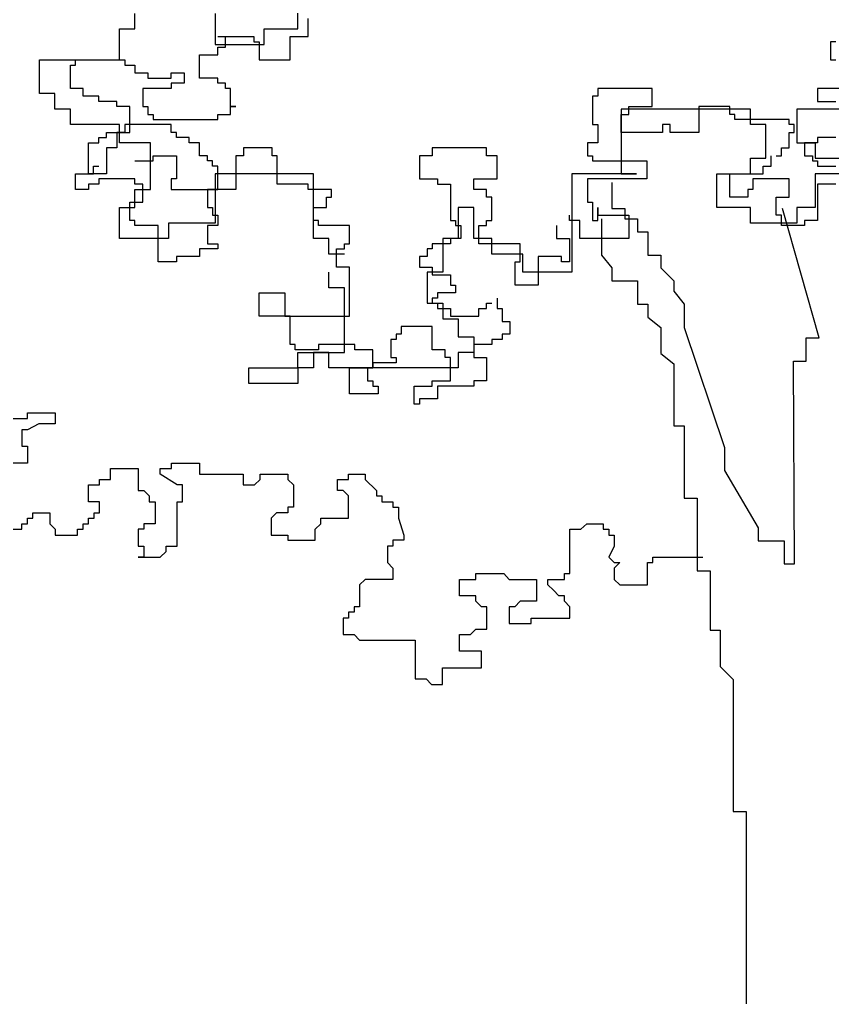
# Model space of a CAD drawing. Header units: millimetres. Extents: x 959 to 1071, y -109 to -6.
# Drawn here: x 1026.989 to 1027.857, y -77.635 to -76.591 of the extents above; entities that cross this region are included whole.
import ezdxf

# ---------------------------------------------------------------- set-up
doc = ezdxf.new("R2010")
doc.units = ezdxf.units.MM
doc.layers.add('muebless', color=90, linetype='Continuous')

# ---------------------------------------------------------------- blocks, each defined once
blk = doc.blocks.new('Arbfron2')
for points in [[(-0.5697, 2.0092), (-0.5863, 2.0092), (-0.5863, 2.0092), (-0.5863, 2.0257), (-0.5863, 2.0257), (-0.6028, 2.0257), (-0.6028, 2.0257), (-0.6028, 2.0423), (-0.6028, 2.0423), (-0.6028, 2.0589), (-0.6028, 2.0589), (-0.6028, 2.0782), (-0.6028, 2.0782), (-0.6028, 2.0948), (-0.6028, 2.0948), (-0.6194, 2.0948), (-0.6194, 2.0948), (-0.6387, 2.0948), (-0.6387, 2.0948), (-0.6553, 2.0948), (-0.6553, 2.0948), (-0.6718, 2.0948), (-0.6718, 2.0948), (-0.6884, 2.0948), (-0.6884, 2.0948), (-0.7077, 2.0948), (-0.7077, 2.0948), (-0.7077, 2.0782), (-0.7077, 2.0782), (-0.7077, 2.0589), (-0.7077, 2.0589), (-0.7077, 2.0423), (-0.7077, 2.0423), (-0.7243, 2.0423), (-0.7243, 2.0423), (-0.7408, 2.0423), (-0.7408, 2.0423), (-0.7574, 2.0423), (-0.7574, 2.0423), (-0.7574, 2.0257), (-0.7574, 2.0257), (-0.7767, 2.0257), (-0.7767, 2.0257), (-0.7933, 2.0257), (-0.7933, 2.0257), (-0.8099, 2.0257), (-0.8099, 2.0257), (-0.8099, 2.0423), (-0.8099, 2.0423), (-0.8099, 2.0589), (-0.8099, 2.0589), (-0.7933, 2.0589), (-0.7933, 2.0589), (-0.7933, 2.0782), (-0.7933, 2.0782), (-0.7767, 2.0782), (-0.7767, 2.0782), (-0.7767, 2.0948), (-0.7767, 2.0948), (-0.7767, 2.1114), (-0.7767, 2.1114), (-0.7767, 2.1279), (-0.7767, 2.1279), (-0.7933, 2.1279), (-0.7933, 2.1279), (-0.8099, 2.1279), (-0.8099, 2.1279), (-0.8099, 2.1473), (-0.8099, 2.1473), (-0.8264, 2.1473), (-0.8264, 2.1473), (-0.8457, 2.1473), (-0.8457, 2.1473), (-0.8623, 2.1473), (-0.8623, 2.1473), (-0.8623, 2.1638), (-0.8623, 2.1638), (-0.8789, 2.1638), (-0.8789, 2.1638), (-0.8789, 2.1804), (-0.8954, 2.1804), (-0.8954, 2.197), (-0.8954, 2.197), (-0.8954, 2.2163), (-0.8954, 2.2163), (-0.8789, 2.2163), (-0.8789, 2.2163), (-0.8623, 2.2163), (-0.8623, 2.2163), (-0.8457, 2.2163), (-0.8457, 2.2163), (-0.8264, 2.2163), (-0.8264, 2.2163), (-0.8099, 2.2163), (-0.8099, 2.2163), (-0.8099, 2.2329), (-0.8099, 2.2329), (-0.8099, 2.2495), (-0.8099, 2.2495), (-0.7933, 2.2495), (-0.7933, 2.2495), (-0.7933, 2.266)], [(-0.7077, 2.266), (-0.7077, 2.2495), (-0.7077, 2.2495), (-0.7077, 2.2329), (-0.7077, 2.2329), (-0.6884, 2.2329), (-0.6884, 2.2329), (-0.6718, 2.2329), (-0.6718, 2.2329), (-0.6553, 2.2329), (-0.6553, 2.2329), (-0.6553, 2.2495), (-0.6553, 2.2495), (-0.6387, 2.2495), (-0.6387, 2.2495), (-0.6194, 2.2495), (-0.6194, 2.2854)], [(-0.705, 2.2412), (-0.6967, 2.2412), (-0.6967, 2.2412), (-0.6718, 2.2412), (-0.6718, 2.2412), (-0.6663, 2.2412), (-0.6663, 2.2412), (-0.6663, 2.2357), (-0.6663, 2.2357), (-0.6608, 2.2357), (-0.6608, 2.2357), (-0.6608, 2.2301), (-0.6608, 2.2301), (-0.6608, 2.2218), (-0.6608, 2.2218), (-0.6608, 2.2163), (-0.6608, 2.2163), (-0.6525, 2.2163), (-0.6525, 2.2163), (-0.647, 2.2163), (-0.647, 2.2163), (-0.6415, 2.2163), (-0.6415, 2.2163), (-0.6332, 2.2163), (-0.6332, 2.2163), (-0.6277, 2.2163), (-0.6277, 2.2163), (-0.6277, 2.2218), (-0.6277, 2.2218), (-0.6277, 2.2301), (-0.6277, 2.2301), (-0.6277, 2.2357), (-0.6277, 2.2357), (-0.6277, 2.2412), (-0.6277, 2.2412), (-0.6222, 2.2412), (-0.6222, 2.2412), (-0.6166, 2.2412), (-0.6166, 2.2412), (-0.6083, 2.2412), (-0.6083, 2.2412), (-0.6083, 2.2467), (-0.6083, 2.2467), (-0.6083, 2.255), (-0.6083, 2.255), (-0.6083, 2.2605)], [(-0.6856, 2.1666), (-0.6912, 2.1666), (-0.6912, 2.1666), (-0.6912, 2.1721), (-0.6912, 2.1721), (-0.6912, 2.1776), (-0.6912, 2.1776), (-0.6912, 2.1859), (-0.6912, 2.1859), (-0.6967, 2.1859), (-0.6967, 2.1859), (-0.6967, 2.1915), (-0.6967, 2.1915), (-0.705, 2.1915), (-0.705, 2.1915), (-0.705, 2.197), (-0.705, 2.197), (-0.7105, 2.197), (-0.7105, 2.197), (-0.716, 2.197), (-0.716, 2.197), (-0.7243, 2.197), (-0.7243, 2.197), (-0.7243, 2.2025), (-0.7243, 2.2025), (-0.7243, 2.2108), (-0.7243, 2.2108), (-0.7243, 2.2163), (-0.7243, 2.2163), (-0.7243, 2.2218), (-0.7243, 2.2218), (-0.716, 2.2218), (-0.716, 2.2218), (-0.7105, 2.2218), (-0.7105, 2.2218), (-0.705, 2.2218), (-0.705, 2.2218), (-0.705, 2.2301), (-0.705, 2.2301), (-0.6967, 2.2301), (-0.6967, 2.2301), (-0.6967, 2.2357), (-0.6967, 2.2357), (-0.6967, 2.2412), (-0.6967, 2.2412)], [(-0.0452, 2.2357), (-0.0507, 2.2357), (-0.0507, 2.2357), (-0.0507, 2.2301), (-0.0507, 2.2301), (-0.0507, 2.2218), (-0.0507, 2.2218), (-0.0507, 2.2163), (-0.0452, 2.2163)], [(-0.0397, 2.1859), (-0.0507, 2.1859), (-0.0507, 2.1859), (-0.059, 2.1859), (-0.059, 2.1859), (-0.0646, 2.1859), (-0.0646, 2.1859), (-0.0646, 2.1776), (-0.0646, 2.1776), (-0.0646, 2.1721), (-0.0646, 2.1721), (-0.059, 2.1721), (-0.059, 2.1721), (-0.0507, 2.1721), (-0.0507, 2.1721), (-0.0452, 2.1721)], [(-0.0452, 2.1335), (-0.0507, 2.1335), (-0.0507, 2.1335), (-0.059, 2.1335), (-0.059, 2.1335), (-0.0646, 2.1335), (-0.0646, 2.1335), (-0.0646, 2.1279), (-0.0784, 2.1279), (-0.0784, 2.1279), (-0.0784, 2.1224), (-0.0784, 2.1224), (-0.0784, 2.1141), (-0.0784, 2.1141), (-0.0701, 2.1141), (-0.0701, 2.1086), (-0.0646, 2.1086), (-0.0646, 2.1086), (-0.0646, 2.1031), (-0.0646, 2.1031), (-0.059, 2.1031), (-0.059, 2.1031), (-0.0507, 2.1031), (-0.0507, 2.1031), (-0.0452, 2.1031)], [(-0.0452, 2.0837), (-0.0507, 2.0837), (-0.0507, 2.0837), (-0.0646, 2.0837), (-0.0646, 2.0589), (-0.0646, 2.0589), (-0.0646, 2.0506), (-0.0646, 2.0506), (-0.0646, 2.0451), (-0.0646, 2.0451), (-0.0701, 2.0451), (-0.0701, 2.0451), (-0.0784, 2.0451), (-0.0784, 2.0451), (-0.0784, 2.0395), (-0.0894, 2.0395), (-0.0894, 2.0395), (-0.0949, 2.0395), (-0.0949, 2.0395), (-0.1032, 2.0395), (-0.1032, 2.0395), (-0.1032, 2.0451), (-0.1032, 2.0451), (-0.1032, 2.0506), (-0.1032, 2.0506), (-0.1087, 2.0506), (-0.1087, 2.0506), (-0.1087, 2.0589), (-0.1087, 2.0589), (-0.1087, 2.0644), (-0.1087, 2.0644), (-0.1087, 2.0699), (-0.1087, 2.0699), (-0.1032, 2.0699), (-0.1032, 2.0699), (-0.0949, 2.0699), (-0.0949, 2.0699), (-0.0949, 2.0782), (-0.0949, 2.0782), (-0.0949, 2.0837), (-0.0949, 2.0837), (-0.0949, 2.0893), (-0.0949, 2.0893), (-0.1032, 2.0893), (-0.1032, 2.0893), (-0.1087, 2.0893), (-0.1087, 2.0893), (-0.1142, 2.0893), (-0.1142, 2.0893), (-0.1225, 2.0893), (-0.1225, 2.0893), (-0.128, 2.0893), (-0.128, 2.0893), (-0.1336, 2.0893), (-0.1336, 2.0893), (-0.1336, 2.0837), (-0.1336, 2.0837), (-0.1336, 2.0782), (-0.1336, 2.0782), (-0.1391, 2.0782), (-0.1391, 2.0782), (-0.1391, 2.0699), (-0.1391, 2.0699), (-0.1474, 2.0699), (-0.1474, 2.0699), (-0.1529, 2.0699), (-0.1529, 2.0699), (-0.1584, 2.0699), (-0.1584, 2.0699), (-0.1584, 2.0782), (-0.1584, 2.0782), (-0.1584, 2.0837), (-0.1584, 2.0837), (-0.1584, 2.0893), (-0.1584, 2.0893), (-0.1584, 2.0948), (-0.1584, 2.0948), (-0.1529, 2.0948), (-0.1529, 2.0948), (-0.1474, 2.0948), (-0.1474, 2.0948), (-0.1391, 2.0948), (-0.1391, 2.0948), (-0.1336, 2.0948), (-0.1336, 2.0948), (-0.1225, 2.0948), (-0.1225, 2.0948), (-0.1225, 2.1031), (-0.1225, 2.1031), (-0.1142, 2.1031), (-0.1142, 2.1141), (-0.1142, 2.1141)], [(-0.7933, 2.1086), (-0.785, 2.1086), (-0.785, 2.1086), (-0.7795, 2.1086), (-0.7795, 2.1086), (-0.774, 2.1086), (-0.774, 2.1086), (-0.774, 2.1141), (-0.774, 2.1141), (-0.7685, 2.1141), (-0.7685, 2.1141), (-0.7602, 2.1141), (-0.7602, 2.1141), (-0.7547, 2.1141), (-0.7547, 2.1141), (-0.7491, 2.1141), (-0.7491, 2.1141), (-0.7491, 2.1086), (-0.7491, 2.1086), (-0.7491, 2.1031), (-0.7491, 2.1031), (-0.7491, 2.0948), (-0.7491, 2.0948), (-0.7491, 2.0893), (-0.7491, 2.0893), (-0.7547, 2.0893), (-0.7547, 2.0893), (-0.7547, 2.0837), (-0.7547, 2.0837), (-0.7547, 2.0782), (-0.7547, 2.0782), (-0.7491, 2.0782), (-0.7491, 2.0782), (-0.7408, 2.0782), (-0.7408, 2.0782), (-0.7353, 2.0782), (-0.7353, 2.0782), (-0.7298, 2.0782), (-0.7298, 2.0782), (-0.7243, 2.0782), (-0.7243, 2.0782), (-0.716, 2.0782), (-0.716, 2.0782), (-0.7105, 2.0782), (-0.7105, 2.0782), (-0.705, 2.0782), (-0.705, 2.0782), (-0.705, 2.0837), (-0.705, 2.0837), (-0.705, 2.0893), (-0.705, 2.0893), (-0.705, 2.0948), (-0.705, 2.0948), (-0.705, 2.1031), (-0.705, 2.1031), (-0.7105, 2.1031), (-0.7105, 2.1031), (-0.7105, 2.1086), (-0.716, 2.1086), (-0.716, 2.1141), (-0.716, 2.1141), (-0.7243, 2.1141), (-0.7243, 2.1141), (-0.7243, 2.1224), (-0.7243, 2.1224), (-0.7243, 2.1279), (-0.7353, 2.1279), (-0.7353, 2.1279), (-0.7353, 2.1335), (-0.7353, 2.1335), (-0.7408, 2.1335), (-0.7408, 2.1335), (-0.7491, 2.1335), (-0.7491, 2.1335), (-0.7491, 2.139), (-0.7491, 2.139), (-0.7547, 2.139), (-0.7547, 2.139), (-0.7547, 2.1473), (-0.7685, 2.1473), (-0.7685, 2.1473), (-0.774, 2.1473), (-0.774, 2.1473), (-0.7795, 2.1473), (-0.7795, 2.1473), (-0.785, 2.1473), (-0.785, 2.1473), (-0.7933, 2.1473), (-0.7933, 2.1473), (-0.7988, 2.1473), (-0.7988, 2.1473), (-0.8043, 2.1473), (-0.8043, 2.1473), (-0.8043, 2.139), (-0.8126, 2.139), (-0.8126, 2.1224), (-0.8237, 2.1224), (-0.8237, 2.1141), (-0.8237, 2.1141), (-0.8237, 2.1086), (-0.8237, 2.1086), (-0.8237, 2.1031), (-0.8237, 2.1031), (-0.8237, 2.0948), (-0.8237, 2.0948), (-0.8319, 2.0948), (-0.8319, 2.0948), (-0.8375, 2.0948), (-0.8375, 2.0948), (-0.843, 2.0948), (-0.843, 2.0948), (-0.843, 2.1031), (-0.843, 2.1031), (-0.843, 2.1086), (-0.843, 2.1086), (-0.843, 2.1141), (-0.843, 2.1141), (-0.843, 2.1224), (-0.843, 2.1224), (-0.843, 2.1279), (-0.843, 2.1279), (-0.8319, 2.1279), (-0.8319, 2.1335), (-0.8237, 2.1335), (-0.8237, 2.139), (-0.8126, 2.139), (-0.8126, 2.139), (-0.8043, 2.139), (-0.8043, 2.139), (-0.7988, 2.139), (-0.7988, 2.139), (-0.7988, 2.1473), (-0.7988, 2.1473), (-0.7988, 2.1528), (-0.7988, 2.1528), (-0.7988, 2.1583), (-0.7988, 2.1583), (-0.7988, 2.1666), (-0.8126, 2.1666), (-0.8126, 2.1666), (-0.8126, 2.1721), (-0.8126, 2.1721), (-0.8181, 2.1721), (-0.8181, 2.1721), (-0.8237, 2.1721), (-0.8237, 2.1721), (-0.8319, 2.1721), (-0.8319, 2.1776), (-0.843, 2.1776), (-0.843, 2.1776), (-0.8485, 2.1776), (-0.8485, 2.1776), (-0.8485, 2.1859), (-0.8623, 2.1859), (-0.8623, 2.1859), (-0.8623, 2.1915), (-0.8623, 2.1915), (-0.8623, 2.197), (-0.8623, 2.197), (-0.8623, 2.2025), (-0.8623, 2.2025), (-0.8623, 2.2108), (-0.8623, 2.2108), (-0.8568, 2.2108), (-0.8568, 2.2108), (-0.8568, 2.2163), (-0.8568, 2.2163), (-0.8485, 2.2163), (-0.8485, 2.2163), (-0.843, 2.2163), (-0.843, 2.2163), (-0.8375, 2.2163), (-0.8375, 2.2163), (-0.8319, 2.2163), (-0.8319, 2.2163), (-0.8237, 2.2163), (-0.8237, 2.2163), (-0.8181, 2.2163), (-0.8181, 2.2163), (-0.8126, 2.2163), (-0.8126, 2.2163), (-0.8043, 2.2163), (-0.8043, 2.2163), (-0.8043, 2.2108), (-0.8043, 2.2108), (-0.7933, 2.2108), (-0.7933, 2.2108), (-0.7933, 2.2025), (-0.7795, 2.2025), (-0.7795, 2.2025), (-0.7795, 2.197), (-0.7795, 2.197), (-0.774, 2.197), (-0.774, 2.197), (-0.7685, 2.197), (-0.7685, 2.197), (-0.7602, 2.197), (-0.7602, 2.197), (-0.7547, 2.197), (-0.7547, 2.197), (-0.7547, 2.2025), (-0.7547, 2.2025), (-0.7491, 2.2025), (-0.7491, 2.2025), (-0.7408, 2.2025), (-0.7408, 2.2025), (-0.7408, 2.197), (-0.7408, 2.197), (-0.7408, 2.1915), (-0.7408, 2.1915), (-0.7491, 2.1915), (-0.7491, 2.1915), (-0.7547, 2.1915), (-0.7547, 2.1915), (-0.7547, 2.1859), (-0.7547, 2.1859), (-0.7602, 2.1859), (-0.7602, 2.1859), (-0.7685, 2.1859), (-0.7685, 2.1859), (-0.774, 2.1859), (-0.774, 2.1859), (-0.7795, 2.1859), (-0.7795, 2.1859), (-0.785, 2.1859), (-0.785, 2.1859), (-0.785, 2.1776), (-0.785, 2.1776), (-0.785, 2.1721), (-0.785, 2.1721), (-0.785, 2.1666), (-0.785, 2.1666), (-0.7795, 2.1666), (-0.7795, 2.1666), (-0.7795, 2.1583), (-0.774, 2.1583), (-0.774, 2.1528), (-0.7602, 2.1528), (-0.7602, 2.1528), (-0.7547, 2.1528), (-0.7547, 2.1528), (-0.7408, 2.1528), (-0.7408, 2.1528), (-0.716, 2.1528), (-0.716, 2.1528), (-0.705, 2.1528), (-0.705, 2.1583), (-0.6912, 2.1583), (-0.6912, 2.1666), (-0.6856, 2.1666), (-0.6856, 2.1666)], [(-0.1087, 2.1141), (-0.1032, 2.1141), (-0.1032, 2.1141), (-0.1032, 2.1224), (-0.0949, 2.1224), (-0.0949, 2.139), (-0.0894, 2.139), (-0.0894, 2.1473), (-0.0894, 2.1473), (-0.0949, 2.1473), (-0.0949, 2.1473), (-0.0949, 2.1528), (-0.0949, 2.1528), (-0.1032, 2.1528), (-0.1032, 2.1528), (-0.1142, 2.1528), (-0.1142, 2.1528), (-0.1225, 2.1528), (-0.1225, 2.1528), (-0.128, 2.1528), (-0.128, 2.1528), (-0.1336, 2.1528), (-0.1336, 2.1528), (-0.1391, 2.1528), (-0.1391, 2.1528), (-0.1474, 2.1528), (-0.1474, 2.1528), (-0.1529, 2.1528), (-0.1529, 2.1528), (-0.1529, 2.1583), (-0.1529, 2.1583), (-0.1584, 2.1583), (-0.1584, 2.1583), (-0.1584, 2.1666), (-0.1584, 2.1666), (-0.1667, 2.1666), (-0.1667, 2.1666), (-0.1722, 2.1666), (-0.1722, 2.1666), (-0.1777, 2.1666), (-0.1777, 2.1666), (-0.186, 2.1666), (-0.186, 2.1666), (-0.1915, 2.1666), (-0.1915, 2.1666), (-0.1915, 2.1583), (-0.1915, 2.1583), (-0.1915, 2.1528), (-0.1915, 2.1528), (-0.1915, 2.1473), (-0.1915, 2.1473), (-0.1915, 2.139), (-0.1915, 2.139), (-0.197, 2.139), (-0.197, 2.139), (-0.2026, 2.139), (-0.2026, 2.139), (-0.2109, 2.139), (-0.2109, 2.139), (-0.2164, 2.139), (-0.2164, 2.139), (-0.2219, 2.139), (-0.2219, 2.139), (-0.2219, 2.1473), (-0.2219, 2.1473), (-0.2302, 2.1473), (-0.2302, 2.1473), (-0.2302, 2.139), (-0.2302, 2.139), (-0.2357, 2.139), (-0.2357, 2.139), (-0.2412, 2.139), (-0.2412, 2.139), (-0.2467, 2.139), (-0.2467, 2.139), (-0.255, 2.139), (-0.255, 2.139), (-0.2605, 2.139), (-0.2605, 2.139), (-0.2661, 2.139), (-0.2661, 2.139), (-0.2743, 2.139), (-0.2743, 2.139), (-0.2743, 2.1473), (-0.2743, 2.1473), (-0.2743, 2.1528), (-0.2743, 2.1528), (-0.2743, 2.1583), (-0.2743, 2.1583), (-0.2661, 2.1583), (-0.2661, 2.1583), (-0.2661, 2.1666), (-0.255, 2.1666), (-0.255, 2.1666), (-0.2467, 2.1666), (-0.2467, 2.1666), (-0.2412, 2.1666), (-0.2412, 2.1666), (-0.2412, 2.1721), (-0.2412, 2.1721), (-0.2412, 2.1776), (-0.2412, 2.1776), (-0.2412, 2.1859), (-0.2412, 2.1859), (-0.2467, 2.1859), (-0.2467, 2.1859), (-0.255, 2.1859), (-0.255, 2.1859), (-0.2605, 2.1859), (-0.2605, 2.1859), (-0.2661, 2.1859), (-0.2661, 2.1859), (-0.2743, 2.1859), (-0.2743, 2.1859), (-0.2799, 2.1859), (-0.2799, 2.1859), (-0.2854, 2.1859), (-0.2854, 2.1859), (-0.2937, 2.1859), (-0.2937, 2.1859), (-0.2992, 2.1859), (-0.2992, 2.1859), (-0.2992, 2.1776), (-0.2992, 2.1776), (-0.3047, 2.1776), (-0.3047, 2.1776), (-0.3047, 2.1721), (-0.3047, 2.1721), (-0.3047, 2.1666), (-0.3047, 2.1666), (-0.3047, 2.1583), (-0.3047, 2.1583), (-0.3047, 2.1528), (-0.3047, 2.1528), (-0.3047, 2.1473), (-0.2992, 2.1473), (-0.2992, 2.139), (-0.2992, 2.139), (-0.2992, 2.1335), (-0.2992, 2.1335), (-0.2992, 2.1279), (-0.2992, 2.1279), (-0.3102, 2.1279), (-0.3102, 2.1279), (-0.3102, 2.1224), (-0.3102, 2.1224), (-0.3102, 2.1141), (-0.3102, 2.1141), (-0.3047, 2.1141), (-0.3047, 2.1141), (-0.3047, 2.1086), (-0.2937, 2.1086), (-0.2937, 2.1086), (-0.2854, 2.1086), (-0.2854, 2.1086), (-0.2799, 2.1086), (-0.2799, 2.1086), (-0.2743, 2.1086), (-0.2743, 2.1086), (-0.2661, 2.1086), (-0.2661, 2.1086), (-0.2605, 2.1086), (-0.2605, 2.1086), (-0.255, 2.1086), (-0.255, 2.1086), (-0.2467, 2.1086), (-0.2467, 2.1086), (-0.2467, 2.1031), (-0.2467, 2.1031), (-0.2467, 2.0948), (-0.2467, 2.0948), (-0.2467, 2.0893), (-0.2467, 2.0893), (-0.255, 2.0893), (-0.255, 2.0893), (-0.2605, 2.0893), (-0.2605, 2.0893), (-0.2661, 2.0893), (-0.2661, 2.0893), (-0.2743, 2.0893), (-0.2743, 2.0893), (-0.2799, 2.0893), (-0.2799, 2.0893), (-0.2937, 2.0893), (-0.2937, 2.0893), (-0.2992, 2.0893), (-0.2992, 2.0893), (-0.3047, 2.0893), (-0.3047, 2.0893), (-0.3102, 2.0893), (-0.3102, 2.0893), (-0.3102, 2.0837), (-0.3102, 2.0837), (-0.3102, 2.0782), (-0.3102, 2.0782), (-0.3102, 2.0699), (-0.3102, 2.0699), (-0.3102, 2.0644), (-0.3102, 2.0644), (-0.3047, 2.0644), (-0.3047, 2.0644), (-0.3047, 2.0589), (-0.3047, 2.0589), (-0.3047, 2.0506), (-0.3047, 2.0506), (-0.3047, 2.0451), (-0.3047, 2.0451), (-0.2992, 2.0451), (-0.2992, 2.0451), (-0.2992, 2.0506), (-0.2992, 2.0506), (-0.2992, 2.0589), (-0.2992, 2.0589), (-0.2992, 2.0506), (-0.2992, 2.0506), (-0.2937, 2.0506), (-0.2937, 2.0506), (-0.2854, 2.0506), (-0.2854, 2.0506), (-0.2799, 2.0506), (-0.2799, 2.0506), (-0.2743, 2.0506), (-0.2743, 2.0506), (-0.2661, 2.0506), (-0.2661, 2.0506), (-0.2661, 2.0451), (-0.2661, 2.0451), (-0.2661, 2.0395), (-0.2661, 2.0395), (-0.2661, 2.0313), (-0.2661, 2.0313), (-0.2661, 2.0257), (-0.2661, 2.0257), (-0.2743, 2.0257), (-0.2743, 2.0257), (-0.2799, 2.0257), (-0.2799, 2.0257), (-0.2854, 2.0257), (-0.2854, 2.0257), (-0.2937, 2.0257), (-0.2937, 2.0257), (-0.2992, 2.0257), (-0.2992, 2.0257), (-0.3047, 2.0257), (-0.3047, 2.0257), (-0.3185, 2.0257), (-0.3185, 2.0451), (-0.3295, 2.0451), (-0.3295, 2.0506), (-0.3295, 2.0506)], [(-0.0342, 2.1638), (-0.0673, 2.1638), (-0.0673, 2.1638), (-0.0866, 2.1638), (-0.0866, 2.1638), (-0.0866, 2.1473), (-0.0866, 2.1473), (-0.0866, 2.1279), (-0.0673, 2.1279), (-0.0673, 2.1114), (-0.0342, 2.1114)], [(-0.0342, 2.0948), (-0.0507, 2.0948), (-0.0507, 2.0948), (-0.0673, 2.0948), (-0.0673, 2.0948), (-0.0673, 2.0782), (-0.0673, 2.0782), (-0.0673, 2.0589), (-0.0673, 2.0589), (-0.0866, 2.0589), (-0.0866, 2.0589), (-0.0866, 2.0423), (-0.0866, 2.0423), (-0.1032, 2.0423), (-0.1032, 2.0423), (-0.1198, 2.0423), (-0.1198, 2.0423), (-0.1363, 2.0423), (-0.1363, 2.0423), (-0.1363, 2.0589), (-0.1363, 2.0589), (-0.1556, 2.0589), (-0.1556, 2.0589), (-0.1722, 2.0589), (-0.1722, 2.0589), (-0.1722, 2.0782), (-0.1722, 2.0782), (-0.1722, 2.0948), (-0.1722, 2.0948), (-0.1556, 2.0948), (-0.1556, 2.0948), (-0.1363, 2.0948), (-0.1363, 2.1114), (-0.1198, 2.1114), (-0.1198, 2.1114), (-0.1198, 2.1279), (-0.1198, 2.1279), (-0.1198, 2.1473), (-0.1198, 2.1473), (-0.1363, 2.1473), (-0.1363, 2.1473), (-0.1363, 2.1638), (-0.1363, 2.1638), (-0.1556, 2.1638), (-0.1556, 2.1638), (-0.1722, 2.1638), (-0.1722, 2.1638), (-0.2053, 2.1638), (-0.2053, 2.1638), (-0.2247, 2.1638), (-0.2247, 2.1638), (-0.2412, 2.1638), (-0.2412, 2.1638), (-0.2578, 2.1638), (-0.2578, 2.1638), (-0.2743, 2.1638), (-0.2743, 2.1638), (-0.2743, 2.1473), (-0.2743, 2.1473), (-0.2743, 2.1279), (-0.2743, 2.1279), (-0.2743, 2.1114), (-0.2743, 2.1114), (-0.2743, 2.0948), (-0.2578, 2.0948), (-0.2743, 2.0948), (-0.2743, 2.0948), (-0.2937, 2.0948), (-0.2937, 2.0948), (-0.3102, 2.0948), (-0.3102, 2.0948), (-0.3268, 2.0948), (-0.3268, 2.0948), (-0.3268, 2.0782), (-0.3268, 2.0782), (-0.3268, 2.0589), (-0.3268, 2.0589), (-0.3268, 2.0423), (-0.3268, 2.0423), (-0.3268, 2.0257), (-0.3268, 2.0257), (-0.3268, 2.0092), (-0.3268, 2.0092), (-0.3268, 1.9898), (-0.3268, 1.9898), (-0.3627, 1.9898), (-0.3627, 1.9898), (-0.3792, 1.9898), (-0.3792, 1.9898), (-0.3792, 2.0092), (-0.4124, 2.0092), (-0.4124, 2.0092), (-0.4124, 2.0257), (-0.4124, 2.0257), (-0.4317, 2.0257), (-0.4317, 2.0589), (-0.4317, 2.0589), (-0.4482, 2.0589), (-0.4482, 2.0589), (-0.4482, 2.0423), (-0.4482, 2.0423), (-0.4482, 2.0257), (-0.4482, 2.0257), (-0.4648, 2.0257), (-0.4648, 2.0257), (-0.4648, 2.0092), (-0.4648, 2.0092), (-0.4648, 1.9898), (-0.4814, 1.9898), (-0.4814, 1.9732), (-0.4814, 1.9732), (-0.4814, 1.9567), (-0.4814, 1.9567), (-0.4648, 1.9567), (-0.4648, 1.9567), (-0.4648, 1.9401), (-0.4648, 1.9401), (-0.4482, 1.9401), (-0.4482, 1.9401), (-0.4482, 1.9208), (-0.4317, 1.9208), (-0.4317, 1.9042), (-0.4482, 1.9042), (-0.4482, 1.8876), (-0.4648, 1.8876)], [(-0.589, 1.9429), (-0.5835, 1.9429), (-0.5835, 1.9429), (-0.578, 1.9429), (-0.578, 1.9429), (-0.5697, 1.9429), (-0.5697, 1.9429), (-0.5642, 1.9429), (-0.5642, 1.9429), (-0.5642, 1.9511), (-0.5642, 1.9511), (-0.5642, 1.9567), (-0.5642, 1.9567), (-0.5642, 1.9622), (-0.5642, 1.9622), (-0.5642, 1.9677), (-0.5642, 1.9677), (-0.5642, 1.976), (-0.5642, 1.976), (-0.5642, 1.9815), (-0.5642, 1.9815), (-0.5642, 1.9871), (-0.5642, 1.9871), (-0.5642, 1.9953), (-0.5642, 1.9953), (-0.5697, 1.9953), (-0.5697, 1.9953), (-0.578, 1.9953), (-0.578, 1.9953), (-0.578, 2.0009), (-0.578, 2.0009), (-0.578, 2.0064), (-0.578, 2.0064), (-0.578, 2.0147), (-0.578, 2.0147), (-0.5697, 2.0147), (-0.5697, 2.0147), (-0.5697, 2.0202), (-0.5642, 2.0202), (-0.5642, 2.0257), (-0.5642, 2.0257), (-0.5642, 2.0313), (-0.5642, 2.0313), (-0.5642, 2.0395), (-0.5642, 2.0395), (-0.5697, 2.0395), (-0.5697, 2.0395), (-0.578, 2.0395), (-0.578, 2.0395), (-0.5835, 2.0395), (-0.5835, 2.0395), (-0.589, 2.0395), (-0.589, 2.0395), (-0.5973, 2.0395), (-0.5973, 2.0395), (-0.5973, 2.0451), (-0.6028, 2.0451), (-0.6028, 2.0506), (-0.6028, 2.0506), (-0.6028, 2.0589), (-0.6028, 2.0589), (-0.5973, 2.0589), (-0.5973, 2.0589), (-0.589, 2.0589), (-0.589, 2.0589), (-0.589, 2.0644), (-0.589, 2.0644), (-0.589, 2.0699), (-0.5835, 2.0699), (-0.5835, 2.0782), (-0.5835, 2.0782), (-0.589, 2.0782), (-0.589, 2.0782), (-0.5973, 2.0782), (-0.5973, 2.0782), (-0.6083, 2.0782), (-0.6083, 2.0837), (-0.6166, 2.0837), (-0.6166, 2.0837), (-0.6222, 2.0837), (-0.6222, 2.0837), (-0.6277, 2.0837), (-0.6277, 2.0837), (-0.6332, 2.0837), (-0.6332, 2.0837), (-0.6415, 2.0837), (-0.6415, 2.0837), (-0.6415, 2.0893), (-0.6415, 2.0893), (-0.6415, 2.0948), (-0.6415, 2.0948), (-0.6415, 2.1031), (-0.6415, 2.1031), (-0.6415, 2.1086), (-0.6415, 2.1086), (-0.6415, 2.1141), (-0.6415, 2.1141), (-0.647, 2.1141), (-0.647, 2.1141), (-0.647, 2.1224), (-0.647, 2.1224), (-0.6525, 2.1224), (-0.6525, 2.1224), (-0.6608, 2.1224), (-0.6608, 2.1224), (-0.6663, 2.1224), (-0.6663, 2.1224), (-0.6718, 2.1224), (-0.6718, 2.1224), (-0.6774, 2.1224), (-0.6774, 2.1224), (-0.6774, 2.1141), (-0.6774, 2.1141), (-0.6856, 2.1141), (-0.6856, 2.1141), (-0.6856, 2.1086), (-0.6856, 2.1086), (-0.6856, 2.1031), (-0.6856, 2.1031), (-0.6856, 2.0948), (-0.6856, 2.0948), (-0.6856, 2.0893), (-0.6856, 2.0893), (-0.6856, 2.0837), (-0.6856, 2.0837), (-0.6856, 2.0782), (-0.6856, 2.0782), (-0.6912, 2.0782), (-0.6912, 2.0782), (-0.6967, 2.0782), (-0.6967, 2.0782), (-0.705, 2.0782), (-0.705, 2.0782), (-0.7105, 2.0782), (-0.7105, 2.0782), (-0.716, 2.0782), (-0.716, 2.0782), (-0.716, 2.0699), (-0.716, 2.0699), (-0.716, 2.0644), (-0.716, 2.0644), (-0.716, 2.0589), (-0.7105, 2.0589), (-0.7105, 2.0506), (-0.7105, 2.0506), (-0.705, 2.0506), (-0.705, 2.0506), (-0.705, 2.0451), (-0.705, 2.0451), (-0.705, 2.0395), (-0.705, 2.0395), (-0.7105, 2.0395), (-0.7105, 2.0395), (-0.716, 2.0395), (-0.716, 2.0395), (-0.716, 2.0313), (-0.716, 2.0313), (-0.716, 2.0257), (-0.716, 2.0257), (-0.716, 2.0202), (-0.716, 2.0202), (-0.7105, 2.0202), (-0.7105, 2.0202), (-0.705, 2.0202), (-0.705, 2.0202), (-0.705, 2.0147), (-0.705, 2.0147), (-0.7105, 2.0147), (-0.7105, 2.0147), (-0.716, 2.0147), (-0.716, 2.0147), (-0.7243, 2.0147), (-0.7243, 2.0147), (-0.7243, 2.0064), (-0.7243, 2.0064), (-0.7491, 2.0064), (-0.7491, 2.0009), (-0.7547, 2.0009), (-0.7547, 2.0009), (-0.7602, 2.0009), (-0.7602, 2.0009), (-0.7685, 2.0009), (-0.7685, 2.0009), (-0.7685, 2.0064), (-0.7685, 2.0064), (-0.7685, 2.0147), (-0.7685, 2.0147), (-0.7685, 2.0202), (-0.7685, 2.0202), (-0.7685, 2.0257), (-0.7685, 2.0257), (-0.7685, 2.0313), (-0.7685, 2.0313), (-0.7685, 2.0395), (-0.7685, 2.0395), (-0.774, 2.0395), (-0.774, 2.0395), (-0.7795, 2.0395), (-0.7795, 2.0395), (-0.785, 2.0395), (-0.785, 2.0395), (-0.7933, 2.0395), (-0.7933, 2.0395), (-0.7933, 2.0451), (-0.7988, 2.0451), (-0.7988, 2.0506), (-0.7988, 2.0506), (-0.7988, 2.0589), (-0.7988, 2.0589), (-0.7988, 2.0644), (-0.7988, 2.0644), (-0.7933, 2.0644), (-0.7933, 2.0644), (-0.785, 2.0644), (-0.785, 2.0644), (-0.785, 2.0699), (-0.785, 2.0699), (-0.785, 2.0782), (-0.785, 2.0782), (-0.785, 2.0837), (-0.785, 2.0837), (-0.7933, 2.0837), (-0.7933, 2.0837), (-0.7933, 2.0893), (-0.7933, 2.0893), (-0.8043, 2.0893), (-0.8043, 2.0893), (-0.8126, 2.0893), (-0.8126, 2.0893), (-0.8181, 2.0893), (-0.8181, 2.0893), (-0.8237, 2.0893), (-0.8237, 2.0893), (-0.8319, 2.0893), (-0.8319, 2.0893), (-0.8319, 2.0837), (-0.843, 2.0837), (-0.843, 2.0837), (-0.843, 2.0782), (-0.843, 2.0782), (-0.8485, 2.0782), (-0.8485, 2.0782), (-0.8568, 2.0782), (-0.8568, 2.0782), (-0.8568, 2.0837), (-0.8568, 2.0837), (-0.8568, 2.0948), (-0.8568, 2.0948), (-0.8375, 2.0948), (-0.8375, 2.1031), (-0.8319, 2.1031), (-0.8319, 2.1031)], [(-0.3434, 2.0395), (-0.3434, 2.0313), (-0.3434, 2.0313), (-0.3434, 2.0257), (-0.3434, 2.0257), (-0.3295, 2.0257), (-0.3295, 2.0064), (-0.3295, 2.0064), (-0.3295, 2.0009), (-0.3295, 2.0009), (-0.3378, 2.0009), (-0.3378, 2.0009), (-0.3378, 2.0064), (-0.3489, 2.0064), (-0.3489, 2.0064), (-0.3544, 2.0064), (-0.3544, 2.0064), (-0.3627, 2.0064), (-0.3627, 2.0064), (-0.3627, 2.0009), (-0.3627, 2.0009), (-0.3627, 1.9953), (-0.3627, 1.9953), (-0.3627, 1.9871), (-0.3627, 1.9871), (-0.3627, 1.9815), (-0.3627, 1.9815), (-0.3627, 1.976), (-0.3627, 1.976), (-0.3682, 1.976), (-0.3682, 1.976), (-0.3737, 1.976), (-0.3737, 1.976), (-0.382, 1.976), (-0.382, 1.976), (-0.3875, 1.976), (-0.3875, 1.976), (-0.3875, 1.9815), (-0.3875, 1.9815), (-0.3875, 1.9871), (-0.3875, 1.9871), (-0.3875, 1.9953), (-0.3875, 1.9953), (-0.3875, 2.0009), (-0.3875, 2.0009), (-0.382, 2.0009), (-0.382, 2.0009), (-0.382, 2.0064), (-0.382, 2.0064), (-0.382, 2.0147), (-0.382, 2.0147), (-0.382, 2.0202), (-0.382, 2.0202), (-0.3875, 2.0202), (-0.3875, 2.0202), (-0.393, 2.0202), (-0.393, 2.0202), (-0.4013, 2.0202), (-0.4013, 2.0202), (-0.4068, 2.0202), (-0.4068, 2.0202), (-0.4124, 2.0202), (-0.4124, 2.0202), (-0.4179, 2.0202), (-0.4179, 2.0202), (-0.4262, 2.0202), (-0.4262, 2.0202), (-0.4262, 2.0257), (-0.4262, 2.0257), (-0.4262, 2.0313), (-0.4262, 2.0313), (-0.4262, 2.0395), (-0.4262, 2.0395), (-0.4179, 2.0395), (-0.4179, 2.0395), (-0.4179, 2.0451), (-0.4179, 2.0451), (-0.4124, 2.0451), (-0.4124, 2.0451), (-0.4124, 2.0506), (-0.4124, 2.0506), (-0.4124, 2.0589), (-0.4124, 2.0589), (-0.4124, 2.0644), (-0.4124, 2.0644), (-0.4124, 2.0699), (-0.4179, 2.0699), (-0.4179, 2.0782), (-0.4179, 2.0782), (-0.4262, 2.0782), (-0.4262, 2.0782), (-0.4317, 2.0782), (-0.4317, 2.0782), (-0.4317, 2.0837), (-0.4317, 2.0837), (-0.4317, 2.0893), (-0.4317, 2.0893), (-0.4262, 2.0893), (-0.4262, 2.0893), (-0.4179, 2.0893), (-0.4179, 2.0893), (-0.4124, 2.0893), (-0.4124, 2.0893), (-0.4068, 2.0893), (-0.4068, 2.0893), (-0.4068, 2.0948), (-0.4068, 2.0948), (-0.4068, 2.1031), (-0.4068, 2.1031), (-0.4068, 2.1086), (-0.4068, 2.1086), (-0.4068, 2.1141), (-0.4068, 2.1141), (-0.4124, 2.1141), (-0.4124, 2.1141), (-0.4179, 2.1141), (-0.4179, 2.1141), (-0.4179, 2.1224), (-0.4179, 2.1224), (-0.4262, 2.1224), (-0.4262, 2.1224), (-0.4317, 2.1224), (-0.4317, 2.1224), (-0.4372, 2.1224), (-0.4372, 2.1224), (-0.4455, 2.1224), (-0.4455, 2.1224), (-0.451, 2.1224), (-0.451, 2.1224), (-0.4565, 2.1224), (-0.4565, 2.1224), (-0.462, 2.1224), (-0.462, 2.1224), (-0.4703, 2.1224), (-0.4703, 2.1224), (-0.4759, 2.1224), (-0.4759, 2.1224), (-0.4759, 2.1141), (-0.4759, 2.1141), (-0.4897, 2.1141), (-0.4897, 2.1141), (-0.4897, 2.1086), (-0.4897, 2.1086), (-0.4897, 2.1031), (-0.4897, 2.1031), (-0.4897, 2.0948), (-0.4897, 2.0948), (-0.4897, 2.0893), (-0.4897, 2.0893), (-0.4814, 2.0893), (-0.4814, 2.0893), (-0.4759, 2.0893), (-0.4759, 2.0893), (-0.4703, 2.0893), (-0.4703, 2.0893), (-0.4703, 2.0837), (-0.4703, 2.0837), (-0.462, 2.0837), (-0.462, 2.0837), (-0.4565, 2.0837), (-0.4565, 2.0837), (-0.4565, 2.0782), (-0.4565, 2.0782), (-0.4565, 2.0699), (-0.4565, 2.0699), (-0.4565, 2.0644), (-0.4565, 2.0644), (-0.4565, 2.0589), (-0.4565, 2.0589), (-0.4565, 2.0506), (-0.4565, 2.0506), (-0.4565, 2.0451), (-0.4565, 2.0451), (-0.451, 2.0451), (-0.451, 2.0451), (-0.451, 2.0395), (-0.451, 2.0395), (-0.4455, 2.0395), (-0.4455, 2.0395), (-0.4455, 2.0313), (-0.4455, 2.0313), (-0.4455, 2.0257), (-0.4455, 2.0257), (-0.451, 2.0257), (-0.451, 2.0257), (-0.4565, 2.0257), (-0.4565, 2.0257), (-0.4565, 2.0202), (-0.4565, 2.0202), (-0.462, 2.0202), (-0.462, 2.0202), (-0.4703, 2.0202), (-0.4703, 2.0202), (-0.4759, 2.0202), (-0.4759, 2.0202), (-0.4759, 2.0147), (-0.4759, 2.0147), (-0.4814, 2.0147), (-0.4814, 2.0147), (-0.4814, 2.0064), (-0.4814, 2.0064), (-0.4897, 2.0064), (-0.4897, 1.9953), (-0.4897, 1.9953), (-0.4759, 1.9953), (-0.4759, 1.9953), (-0.4759, 1.9871), (-0.4759, 1.9871), (-0.4703, 1.9871), (-0.4703, 1.9871), (-0.462, 1.9871), (-0.462, 1.9871), (-0.4565, 1.9871), (-0.4565, 1.9871), (-0.4565, 1.9815), (-0.4565, 1.9815), (-0.4565, 1.976), (-0.451, 1.976), (-0.451, 1.9677), (-0.451, 1.9677), (-0.4565, 1.9677), (-0.4565, 1.9677), (-0.462, 1.9677), (-0.462, 1.9677), (-0.4703, 1.9677), (-0.4703, 1.9677), (-0.4703, 1.9622), (-0.4703, 1.9622), (-0.4759, 1.9622), (-0.4759, 1.9622), (-0.4759, 1.9567), (-0.4759, 1.9567), (-0.4703, 1.9567), (-0.4703, 1.9567), (-0.4703, 1.9511), (-0.4703, 1.9511), (-0.462, 1.9511), (-0.462, 1.9511), (-0.4565, 1.9511), (-0.4565, 1.9511), (-0.4565, 1.9429), (-0.4455, 1.9429), (-0.4455, 1.9429), (-0.4262, 1.9429), (-0.4262, 1.9511), (-0.4179, 1.9511), (-0.4179, 1.9567), (-0.4124, 1.9567), (-0.4124, 1.9567)], [(-0.2843, 2.0855), (-0.2843, 2.0579), (-0.2705, 2.0579), (-0.2705, 2.0468), (-0.2567, 2.0468), (-0.2567, 2.033), (-0.2457, 2.033), (-0.2457, 2.0081), (-0.2319, 2.0081), (-0.2319, 1.9943), (-0.2181, 1.9805), (-0.2181, 1.9695), (-0.207, 1.9557), (-0.207, 1.9308), (-0.164, 1.8028), (-0.164, 1.778), (-0.1279, 1.7171), (-0.1279, 1.7032), (-0.1003, 1.7032), (-0.1003, 1.6784), (-0.0893, 1.6784), (-0.0904, 1.895), (-0.0766, 1.895), (-0.0766, 1.9198), (-0.0628, 1.9198), (-0.1021, 2.0579)], [(-0.2954, 2.0468), (-0.2954, 2.0081), (-0.2843, 1.9943), (-0.2843, 1.9805), (-0.2567, 1.9805), (-0.2567, 1.9557), (-0.2457, 1.9557), (-0.2457, 1.9419), (-0.2319, 1.9308), (-0.2319, 1.9032), (-0.2181, 1.8921), (-0.2181, 1.8258), (-0.207, 1.8258), (-0.207, 1.7485), (-0.1932, 1.7485), (-0.1932, 1.6712), (-0.1794, 1.6712), (-0.1794, 1.6076), (-0.1684, 1.6076), (-0.1684, 1.569), (-0.1546, 1.5551), (-0.1546, 1.4143), (-0.1408, 1.4143), (-0.1408, 0.616)], [(-0.4648, 1.8876), (-0.5007, 1.8876), (-0.5007, 1.8876), (-0.5173, 1.8876), (-0.5173, 1.8876), (-0.5338, 1.8876), (-0.5338, 1.8876), (-0.5504, 1.8876), (-0.5504, 1.8876), (-0.5697, 1.8876), (-0.5697, 1.8876), (-0.5863, 1.8876), (-0.5863, 1.8876), (-0.5863, 1.9042), (-0.5863, 1.9042), (-0.6028, 1.9042), (-0.6028, 1.9042), (-0.6028, 1.8876), (-0.6194, 1.8876), (-0.6194, 1.871), (-0.6194, 1.871), (-0.6387, 1.871), (-0.6387, 1.871), (-0.6553, 1.871), (-0.6553, 1.871), (-0.6718, 1.871), (-0.6718, 1.871), (-0.6718, 1.8876), (-0.6718, 1.8876), (-0.6553, 1.8876), (-0.6553, 1.8876), (-0.6387, 1.8876), (-0.6387, 1.8876), (-0.6194, 1.8876), (-0.6194, 1.8876), (-0.6194, 1.9042), (-0.6194, 1.9042), (-0.6028, 1.9042), (-0.6028, 1.9042), (-0.5863, 1.9042), (-0.5863, 1.9042), (-0.5697, 1.9042), (-0.5697, 1.9042), (-0.5697, 1.9208), (-0.5697, 1.9208), (-0.5697, 1.9401), (-0.5697, 1.9401), (-0.5697, 1.9567), (-0.5697, 1.9567), (-0.5697, 1.9732), (-0.5697, 1.9732), (-0.5863, 1.9732), (-0.5863, 1.9732), (-0.5863, 1.9898), (-0.5863, 1.9898)], [(-0.4068, 1.9622), (-0.4068, 1.9567), (-0.4068, 1.9567), (-0.4068, 1.9511), (-0.4068, 1.9511), (-0.4013, 1.9511), (-0.4013, 1.9511), (-0.4013, 1.9429), (-0.4013, 1.9429), (-0.4013, 1.9373), (-0.4013, 1.9373), (-0.393, 1.9373), (-0.393, 1.9235), (-0.393, 1.9235), (-0.4013, 1.9235), (-0.4013, 1.918), (-0.4068, 1.918), (-0.4068, 1.918), (-0.4124, 1.918), (-0.4124, 1.918), (-0.4124, 1.9125), (-0.4262, 1.9125), (-0.4262, 1.9125), (-0.4317, 1.9125), (-0.4317, 1.9125), (-0.4317, 1.907), (-0.4317, 1.907), (-0.4317, 1.8987), (-0.4317, 1.8987), (-0.4262, 1.8987), (-0.4262, 1.8987), (-0.4179, 1.8987), (-0.4179, 1.8876), (-0.4179, 1.8876), (-0.4179, 1.8793), (-0.4179, 1.8793), (-0.4179, 1.8738), (-0.4179, 1.8738), (-0.4262, 1.8738), (-0.4262, 1.8738), (-0.4317, 1.8738), (-0.4317, 1.8738), (-0.4317, 1.8683), (-0.4455, 1.8683), (-0.4455, 1.8683), (-0.451, 1.8683), (-0.451, 1.8683), (-0.4565, 1.8683), (-0.4565, 1.8683), (-0.462, 1.8683), (-0.462, 1.8683), (-0.4703, 1.8683), (-0.4703, 1.8683), (-0.4703, 1.86), (-0.4703, 1.86), (-0.4703, 1.8545), (-0.4703, 1.8545), (-0.4759, 1.8545), (-0.4759, 1.8545), (-0.4814, 1.8545), (-0.4814, 1.8545), (-0.4897, 1.8545), (-0.4897, 1.8545), (-0.4897, 1.8489), (-0.4897, 1.8489), (-0.4952, 1.8489), (-0.4952, 1.8489), (-0.4952, 1.8545), (-0.4952, 1.8545), (-0.4952, 1.86), (-0.4952, 1.86), (-0.4952, 1.8683), (-0.4952, 1.8683), (-0.4897, 1.8683), (-0.4897, 1.8683), (-0.4759, 1.8683), (-0.4759, 1.8683), (-0.4759, 1.8738), (-0.4759, 1.8738), (-0.4703, 1.8738), (-0.4703, 1.8738), (-0.462, 1.8738), (-0.462, 1.8738), (-0.4565, 1.8738), (-0.4565, 1.8738), (-0.4565, 1.8793), (-0.4565, 1.8793), (-0.4565, 1.8876), (-0.4565, 1.8876), (-0.4565, 1.8931), (-0.4565, 1.8931), (-0.4565, 1.8987), (-0.462, 1.8987), (-0.462, 1.907), (-0.4759, 1.907), (-0.4759, 1.907), (-0.4759, 1.9125), (-0.4759, 1.9125), (-0.4759, 1.918), (-0.4759, 1.918), (-0.4759, 1.9235), (-0.4759, 1.9235), (-0.4759, 1.9318), (-0.4897, 1.9318), (-0.4897, 1.9318), (-0.4952, 1.9318), (-0.4952, 1.9318), (-0.5007, 1.9318), (-0.5007, 1.9318), (-0.509, 1.9318), (-0.509, 1.9318), (-0.509, 1.9235), (-0.5145, 1.9235), (-0.5145, 1.918), (-0.52, 1.918), (-0.52, 1.9125), (-0.52, 1.9125), (-0.52, 1.907), (-0.52, 1.907), (-0.52, 1.8987), (-0.52, 1.8987), (-0.5145, 1.8987), (-0.5145, 1.8987), (-0.5145, 1.8931), (-0.5145, 1.8931), (-0.52, 1.8931), (-0.52, 1.8931), (-0.5255, 1.8931), (-0.5255, 1.8931), (-0.5393, 1.8931), (-0.5393, 1.8931), (-0.5393, 1.8876), (-0.5393, 1.8876), (-0.5449, 1.8876), (-0.5449, 1.8876), (-0.5449, 1.8793), (-0.5449, 1.8793), (-0.5449, 1.8738), (-0.5393, 1.8738), (-0.5393, 1.8683), (-0.5393, 1.8683), (-0.5338, 1.8683), (-0.5338, 1.8683), (-0.5338, 1.86), (-0.5338, 1.86), (-0.5393, 1.86), (-0.5393, 1.86), (-0.5449, 1.86), (-0.5449, 1.86), (-0.5531, 1.86), (-0.5531, 1.86), (-0.5587, 1.86), (-0.5587, 1.86), (-0.5642, 1.86), (-0.5642, 1.86), (-0.5642, 1.8683), (-0.5642, 1.8683), (-0.5642, 1.8738), (-0.5642, 1.8738), (-0.5642, 1.8793), (-0.5642, 1.8793), (-0.5642, 1.8876), (-0.5531, 1.8876), (-0.5531, 1.8876), (-0.5449, 1.8876), (-0.5449, 1.8876), (-0.5393, 1.8876), (-0.5393, 1.8876), (-0.5393, 1.8931), (-0.5393, 1.8931), (-0.5393, 1.8987), (-0.5393, 1.8987), (-0.5393, 1.907), (-0.5393, 1.907), (-0.5449, 1.907), (-0.5449, 1.907), (-0.5531, 1.907), (-0.5531, 1.907), (-0.5587, 1.907), (-0.5587, 1.907), (-0.5587, 1.9125), (-0.5587, 1.9125), (-0.5642, 1.9125), (-0.5642, 1.9125), (-0.5697, 1.9125), (-0.5697, 1.9125), (-0.578, 1.9125), (-0.578, 1.9125), (-0.5835, 1.9125), (-0.5835, 1.9125), (-0.589, 1.9125), (-0.589, 1.9125), (-0.5973, 1.9125), (-0.5973, 1.907), (-0.6028, 1.907), (-0.6028, 1.907), (-0.6083, 1.907), (-0.6083, 1.907), (-0.6166, 1.907), (-0.6166, 1.907), (-0.6222, 1.907), (-0.6222, 1.907), (-0.6222, 1.9125), (-0.6277, 1.9125), (-0.6277, 1.918), (-0.6277, 1.918), (-0.6277, 1.9235), (-0.6277, 1.9235), (-0.6277, 1.9318), (-0.6277, 1.9318), (-0.6277, 1.9373), (-0.6277, 1.9373), (-0.6277, 1.9429), (-0.6277, 1.9429), (-0.6332, 1.9429), (-0.6332, 1.9429), (-0.6415, 1.9429), (-0.6415, 1.9429), (-0.647, 1.9429), (-0.647, 1.9429), (-0.6525, 1.9429), (-0.6525, 1.9429), (-0.6608, 1.9429), (-0.6608, 1.9429), (-0.6608, 1.9511), (-0.6608, 1.9511), (-0.6608, 1.9567), (-0.6608, 1.9567), (-0.6608, 1.9622), (-0.6608, 1.9622), (-0.6608, 1.9677), (-0.6608, 1.9677), (-0.6525, 1.9677), (-0.6525, 1.9677), (-0.647, 1.9677), (-0.647, 1.9677), (-0.6332, 1.9677), (-0.6332, 1.9677), (-0.6332, 1.9622), (-0.6332, 1.9622), (-0.6332, 1.9567), (-0.6332, 1.9567), (-0.6332, 1.9429), (-0.6332, 1.9429), (-0.6028, 1.9429), (-0.6028, 1.9429), (-0.589, 1.9429), (-0.589, 1.9429)], [(-0.961, 1.8335), (-0.9079, 1.8335), (-0.9079, 1.8397), (-0.8785, 1.8397), (-0.8785, 1.8279), (-0.8961, 1.8279), (-0.9079, 1.8217), (-0.9141, 1.8217), (-0.9141, 1.8042), (-0.9079, 1.8042), (-0.9079, 1.7861), (-0.9434, 1.7861)], [(-0.9434, 1.7155), (-0.9141, 1.7155), (-0.9141, 1.7212), (-0.9079, 1.7212), (-0.9079, 1.7274), (-0.9022, 1.7274), (-0.9022, 1.733), (-0.8842, 1.733), (-0.8842, 1.7212), (-0.8785, 1.7155), (-0.8785, 1.7093), (-0.8548, 1.7093), (-0.8548, 1.7155), (-0.8487, 1.7155), (-0.8487, 1.7212), (-0.843, 1.7212), (-0.843, 1.7274), (-0.8368, 1.7274), (-0.8368, 1.733), (-0.8312, 1.733), (-0.8312, 1.7449), (-0.843, 1.7449), (-0.843, 1.7629), (-0.8312, 1.7629), (-0.8312, 1.7686), (-0.8193, 1.7686), (-0.8193, 1.7804), (-0.7899, 1.7804), (-0.7899, 1.7567), (-0.7838, 1.7567), (-0.7781, 1.7511), (-0.7781, 1.7449), (-0.7719, 1.7449), (-0.7719, 1.7212), (-0.7838, 1.7212), (-0.7838, 1.7155), (-0.7899, 1.7155), (-0.7899, 1.6975), (-0.7838, 1.6975), (-0.7838, 1.6856), (-0.7899, 1.6856), (-0.7663, 1.6856), (-0.7601, 1.6918), (-0.7601, 1.6975), (-0.7483, 1.6975), (-0.7483, 1.7449), (-0.7426, 1.7449), (-0.7426, 1.7629), (-0.7483, 1.7629), (-0.7663, 1.7743), (-0.7663, 1.7804)], [(-0.7663, 1.7804), (-0.7544, 1.7804), (-0.7544, 1.7861), (-0.7246, 1.7861), (-0.7246, 1.7743), (-0.6777, 1.7743), (-0.6777, 1.7629), (-0.6658, 1.7629), (-0.6597, 1.7686), (-0.6597, 1.7743), (-0.6303, 1.7743), (-0.6303, 1.7686), (-0.6241, 1.7629), (-0.6241, 1.7392), (-0.6303, 1.7392), (-0.6303, 1.733), (-0.6421, 1.733), (-0.6478, 1.7274), (-0.6478, 1.7093), (-0.6303, 1.7093), (-0.6303, 1.7037), (-0.6009, 1.7037), (-0.6009, 1.7155), (-0.5948, 1.7212), (-0.5948, 1.7274), (-0.5654, 1.7274), (-0.5654, 1.7511), (-0.5711, 1.7567), (-0.5772, 1.7567), (-0.5772, 1.7686), (-0.5654, 1.7686), (-0.5654, 1.7743), (-0.5474, 1.7743), (-0.5474, 1.7686), (-0.5356, 1.7567), (-0.5356, 1.7511), (-0.5299, 1.7511), (-0.5299, 1.7449), (-0.518, 1.7449), (-0.518, 1.7392), (-0.5119, 1.7392), (-0.5119, 1.7274), (-0.5062, 1.7093), (-0.5062, 1.7037), (-0.518, 1.7037), (-0.518, 1.6975), (-0.5237, 1.6975), (-0.5237, 1.68), (-0.518, 1.6738), (-0.518, 1.6619), (-0.5474, 1.6619), (-0.5536, 1.6563), (-0.5536, 1.6326), (-0.5592, 1.6326), (-0.5592, 1.6269), (-0.5654, 1.6269), (-0.5654, 1.6207), (-0.5711, 1.6207), (-0.5711, 1.6032), (-0.5592, 1.6032), (-0.5536, 1.597), (-0.4943, 1.597), (-0.4943, 1.5558), (-0.4825, 1.5558), (-0.4768, 1.5496), (-0.465, 1.5496), (-0.465, 1.5676), (-0.4233, 1.5676), (-0.4233, 1.5852), (-0.447, 1.5852), (-0.447, 1.6032), (-0.4351, 1.6032), (-0.4294, 1.6089), (-0.4176, 1.6089), (-0.4176, 1.6326), (-0.4233, 1.6326), (-0.4294, 1.6387), (-0.4294, 1.6444), (-0.447, 1.6444), (-0.447, 1.6619), (-0.4294, 1.6619), (-0.4294, 1.6681), (-0.3996, 1.6681), (-0.3939, 1.6619), (-0.3645, 1.6619), (-0.3645, 1.6387), (-0.3821, 1.6387), (-0.3878, 1.6326), (-0.3939, 1.6326), (-0.3939, 1.615), (-0.3702, 1.615), (-0.3702, 1.6207), (-0.329, 1.6207), (-0.329, 1.6326), (-0.3347, 1.6387), (-0.3347, 1.6444), (-0.3409, 1.6444), (-0.3465, 1.6506), (-0.3527, 1.6563), (-0.3527, 1.6619), (-0.3347, 1.6619), (-0.3347, 1.6681), (-0.329, 1.6681), (-0.329, 1.7155), (-0.3172, 1.7155), (-0.311, 1.7212), (-0.2935, 1.7212), (-0.2935, 1.7155), (-0.2873, 1.7155), (-0.2873, 1.7093), (-0.2817, 1.7093), (-0.2817, 1.6975), (-0.2873, 1.6856), (-0.2817, 1.68), (-0.2755, 1.68), (-0.2817, 1.6738)], [(-0.2817, 1.6738), (-0.2817, 1.6619), (-0.2755, 1.6563), (-0.2461, 1.6563), (-0.2461, 1.68), (-0.2404, 1.68), (-0.2404, 1.6856), (-0.1869, 1.6856)]]:
    blk.add_lwpolyline(points)

msp = doc.modelspace()

# ---------------------------------------------------------------- block references
at = {"layer": 'muebless'}
msp.add_blockref('Arbfron2', (1027.9052, -78.8504), dxfattribs=at)

doc.saveas('drawing.dxf')
